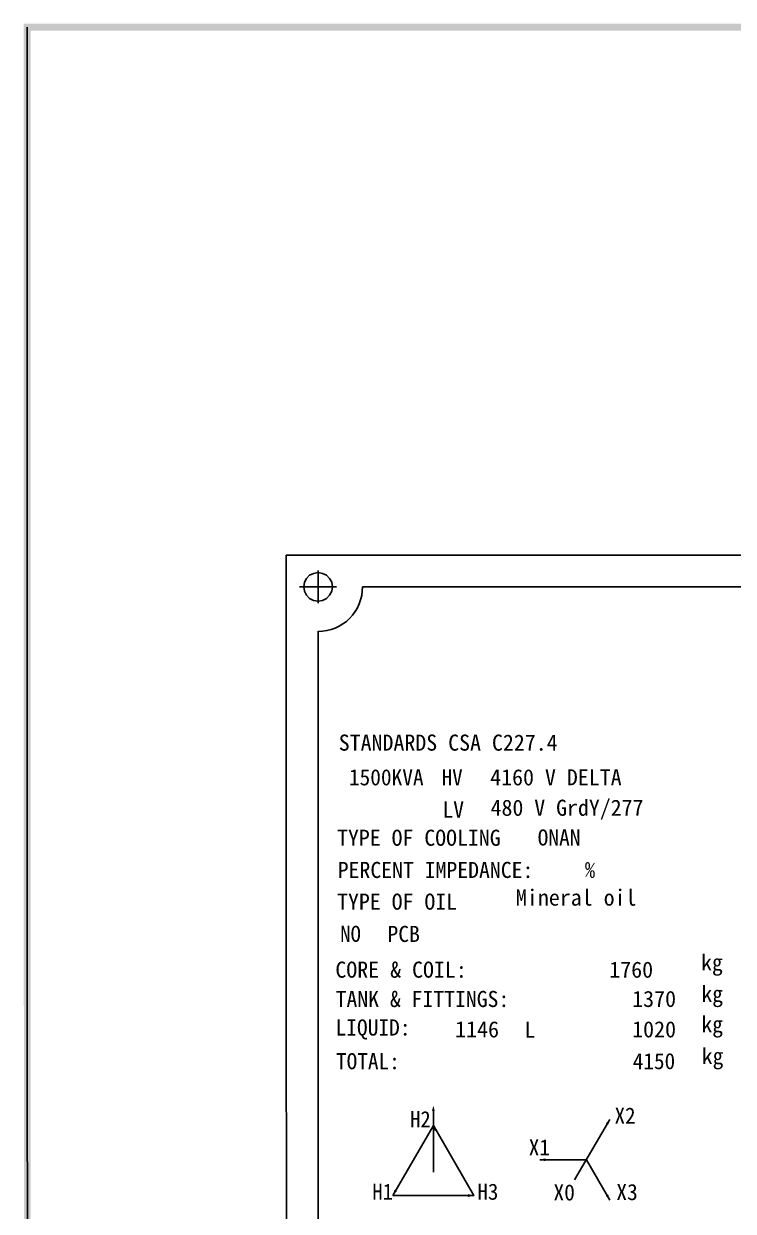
# Model space of a CAD drawing. Header units: millimetres. Extents: x -26542 to -511, y 85916 to 91363.
# Drawn here: x -2620 to -1567, y 89599 to 91363 of the extents above; entities that cross this region are included whole.
import ezdxf

# ---------------------------------------------------------------- set-up
doc = ezdxf.new("R2010")
doc.units = ezdxf.units.MM
for name, color, linetype in [('PDF_Geometry', 7, 'Continuous'), ('PDF_Solid Fills', 7, 'Continuous'), ('PDF_Text', 7, 'Continuous')]:
    doc.layers.add(name, color=color, linetype=linetype)
doc.styles.add('PDF FangSong', font='simfang.ttf')

msp = doc.modelspace()

# ---------------------------------------------------------------- hatches: boundary and pattern name
at = {"layer": 'PDF_Solid Fills', "transparency": 33554559, "extrusion": (-0.004685415688226653, -0.01745240643729066, 0.9998367168639969)}
for points in [[(-25343.35688399617, 84308.68877495918), (-25336.22944867657, 84321.04936335934), (-26219.83134179877, 87572.87957726885)], [(-25336.22944867657, 84321.04936335934), (-26219.83134179877, 87572.87957726885), (-26207.47115582787, 87565.752208672)], [(-26219.83134179877, 87572.87957726885), (-26207.47115582787, 87565.752208672), (-24188.49418485165, 88118.31801548647)], [(-26214.70294579107, 87574.256613228), (-26212.08664050326, 87564.51289556595), (-24183.36631052662, 88119.69491136447)], [(-26212.08664050326, 87564.51289556595), (-24183.36631052662, 88119.69491136447), (-24190.49346205825, 88107.33495845925)], [(-26207.47115582787, 87565.752208672), (-24188.49418485165, 88118.31801548647), (-24185.8778795657, 88108.57429782487)], [(-25215.94916137611, 86178.71175838402), (-25211.83222295064, 86171.56998576038), (-25215.93486150517, 86170.46837800462)], [(-24957.88911377697, 86227.11124861147), (-24957.87477888586, 86218.8677378092), (-24962.01562576962, 86219.95543695567)], [(-25208.37556866056, 86150.50597159751), (-25201.08185995335, 86145.86642026622), (-25204.1210387008, 86142.85177671723)], [(-25042.33158741496, 86142.30957428692), (-25035.18977011298, 86146.42582559166), (-25034.08819737751, 86142.32331745652)], [(-25239.33633105154, 86034.43052529544), (-25239.48805701523, 86043.18623252911), (-25235.34741058946, 86042.09875920461)], [(-25123.43578112242, 86065.5512157837), (-25131.09019699588, 86061.29620701354), (-25132.19176973321, 86065.39871514868)], [(-24926.76842328662, 86111.21069868421), (-24934.0620619551, 86115.84998917347), (-24931.02303294337, 86118.86571110878)]]:
    msp.add_hatch(color=256, dxfattribs=at).paths.add_polyline_path(points)

# ---------------------------------------------------------------- linework, layer by layer
at = {"layer": 'PDF_Geometry', "lineweight": 25, "extrusion": (-0.004685415688226653, -0.01745240643729066, 0.9998367168639968)}
for points in [[(-25339.60552394751, 84315.19420692604), (-26213.32590983203, 87569.1282172203)], [(-25638.78542575671, 86911.8810645747), (-24269.0047676987, 87279.68363258941), (-23839.92481741821, 85681.69202576298), (-25209.70547547622, 85313.8894577478), (-25638.78542575671, 86911.8810645747)], [(-25560.37425147521, 86884.00215311768), (-25563.19006945402, 86890.39357898477), (-25567.78181352711, 86895.20857393835), (-25573.63660496427, 86898.58485208219), (-25579.96629744989, 86899.63418711629), (-25586.39571367623, 86899.00738500804), (-25592.78715705173, 86896.19163223868), (-25597.73981840559, 86892.11284961412), (-25601.11599632096, 86886.25794526562), (-25602.16546177433, 86879.92821775982), (-25601.40102828247, 86872.98597050644), (-25598.72290689708, 86867.1073581581), (-25594.64397634089, 86862.15466661472), (-25588.78918973287, 86858.77866681991), (-25582.32179582666, 86857.21623992221), (-25575.37956608343, 86857.98073861981), (-25569.50093622482, 86860.65879479563), (-25564.68597629154, 86865.25066928798), (-25561.30979354703, 86871.10529528372), (-25559.74751457677, 86877.57271938305), (-25560.37425147521, 86884.00215311768)], [(-25574.69088266429, 86855.41644521523), (-25587.22183284629, 86902.08456196822)], [(-25607.55492090655, 86871.33357638493), (-25554.73297673918, 86885.51690317644)], [(-25604.47790938395, 86872.15979095781), (-25557.80998825992, 86884.69068861101)], [(-25517.29609018099, 86895.56915711891), (-24366.49573758722, 87204.57288152399)], [(-25193.531302655, 85435.89096741984), (-25563.81249687262, 86814.90259483596)], [(-25213.8836074376, 86171.01916437456), (-25190.33654468309, 86083.32453165296)], [(-24957.88911377697, 86227.11124861194), (-24984.87523021479, 86126.94784288015)], [(-25239.33633105154, 86034.43052529544), (-25123.43578112242, 86065.55121578416), (-25208.37556866056, 86150.50597159797), (-25239.33633105154, 86034.43052529544)], [(-24926.76842328662, 86111.21069868468), (-24975.66322182538, 86160.2108316361), (-25042.33158741496, 86142.30957428692)]]:
    msp.add_lwpolyline(points, dxfattribs=at)
msp.add_arc((-25580.44414505005, 86878.07886166654), 65.46633267639886, 284.7489222835163, 15.48057726388543, dxfattribs=at)

# ---------------------------------------------------------------- texts
at = {"layer": 'PDF_Text', "extrusion": (-0.004685415688226654, -0.01745240643729067, 0.9998367168639968), "char_height": 23.95730764712697, "attachment_point": 7, "text_direction": (0.999989020035304, 2.670086374223501e-14, 0.004686129408433803), "style": 'PDF FangSong'}
for s, insert in [('{\\W0.996897;STANDARDS CSA C227.4}', (-2152.724544644974, 90282.83434938826, 1565.821982345791)), ('{\\W0.972809;1500KVA}', (-2137.661778488517, 90231.36869861884, 1564.994223052774)), ('{\\W0.998341;4160 V DELTA}', (-1927.934967108016, 90231.36869861884, 1565.977040822603)), ('{\\W0.994436;480 V GrdY/277}', (-1927.24643094842, 90180.72314073099, 1565.096236219651)), ('{\\W0.975892;ONAN}', (-1857.425552439752, 90141.98647368466, 1564.747271021712)), ('{\\W0.933452; %}', (-1802.525666362577, 90093.94306639116, 1564.165931815587)), ('{\\fFangSong|b0|i0|c134|p49;Mineral oil}', (-1889.782222553597, 90052.74345178343, 1563.037881967539)), ('{\\W0.985571;kg}', (-1614.690705244288, 89948.98940989701, 1562.515957148498)), ('{\\W0.998184;CORE & COIL:             1760}', (-2157.762164210682, 89945.70432958007, 1559.913684150568)), ('{\\W1.001365;1370}', (-1717.222861308717, 89902.31368481787, 1561.220736163283)), ('{\\W0.985572;kg}', (-1614.276099293227, 89902.31368481787, 1561.703163309299)), ('{\\W0.985572;kg}', (-1614.272404576521, 89857.14417217998, 1560.914735190447)), ('{\\W1.002032;1146}', (-1980.0622832263, 89857.14417217998, 1559.20057766141)), ('{\\W0.985081;L}', (-1876.978414628658, 89857.14417217998, 1559.68364731365)), ('{\\W1.001365;1020}', (-1717.219166592011, 89857.14417217998, 1560.432308044423)), ('{\\W0.964121;4150}', (-1716.119970448202, 89809.92131345812, 1559.613171960598)), ('{\\W0.985572;kg}', (-1613.720875167844, 89809.92131345812, 1560.093032641278))]:
    msp.add_mtext(s, dxfattribs=dict(at, insert=insert))
at = {"layer": 'PDF_Text', "extrusion": (-0.004685415688226653, -0.01745240643729066, 0.9998367168639966), "char_height": 23.95730764712697, "attachment_point": 7, "text_direction": (0.999989020035304, 2.670086374223501e-14, 0.004686129408433803), "style": 'PDF FangSong'}
for s, insert in [('\\W0.950748;HV', (-1999.806183873658, 90231.64241734007, 1565.64501713249)), ('\\W0.979087;LV', (-1998.707246726219, 90183.8713616929, 1564.816310916969)), ('\\W0.993250;TYPE OF COOLING', (-2155.177262600817, 90141.5758956084, 1563.344785909991)), ('\\W0.990022;PERCENT IMPEDANCE:', (-2154.214976391413, 90093.80620703241, 1562.515463186086)), ('\\W0.994479;TYPE OF OIL', (-2155.169503706817, 90046.72005577106, 1561.689089246553)), ('\\W0.943330;NO', (-2150.511112614862, 89998.94945581397, 1560.877071230221)), ('\\W0.986198;PCB', (-2080.419558075577, 89998.81259645149, 1561.203144016457)), ('\\W0.988717;TANK & FITTINGS:', (-2157.347967692484, 89902.17682545912, 1559.155841397442)), ('\\W0.976012;LIQUID:', (-2157.481003708832, 89854.2696699393, 1558.318986274644)), ('\\W0.968789;TOTAL:', (-2156.792743566868, 89809.78445409564, 1557.545710729304)), ('\\W0.931666;H2', (-2046.583641836372, 89724.09879893577, 1556.566505416238)), ('\\W0.956432;X2', (-1743.219776160578, 89729.43707344588, 1558.081304309184)), ('\\W0.967858;X1', (-1870.667229815885, 89682.21451851632, 1556.659780677976)), ('\\W0.941848;H1', (-2102.839421879897, 89616.37605274841, 1554.422552481403)), ('\\W0.952840;H3', (-1946.776560099217, 89616.10233402718, 1555.149113447151)), ('\\W0.977455;X0', (-1833.972998590107, 89615.00730725098, 1555.658617364992)), ('\\W0.977877;X3', (-1740.609309828305, 89615.55474469392, 1556.105692157493))]:
    msp.add_mtext(s, dxfattribs=dict(at, insert=insert))

doc.saveas('drawing.dxf')
